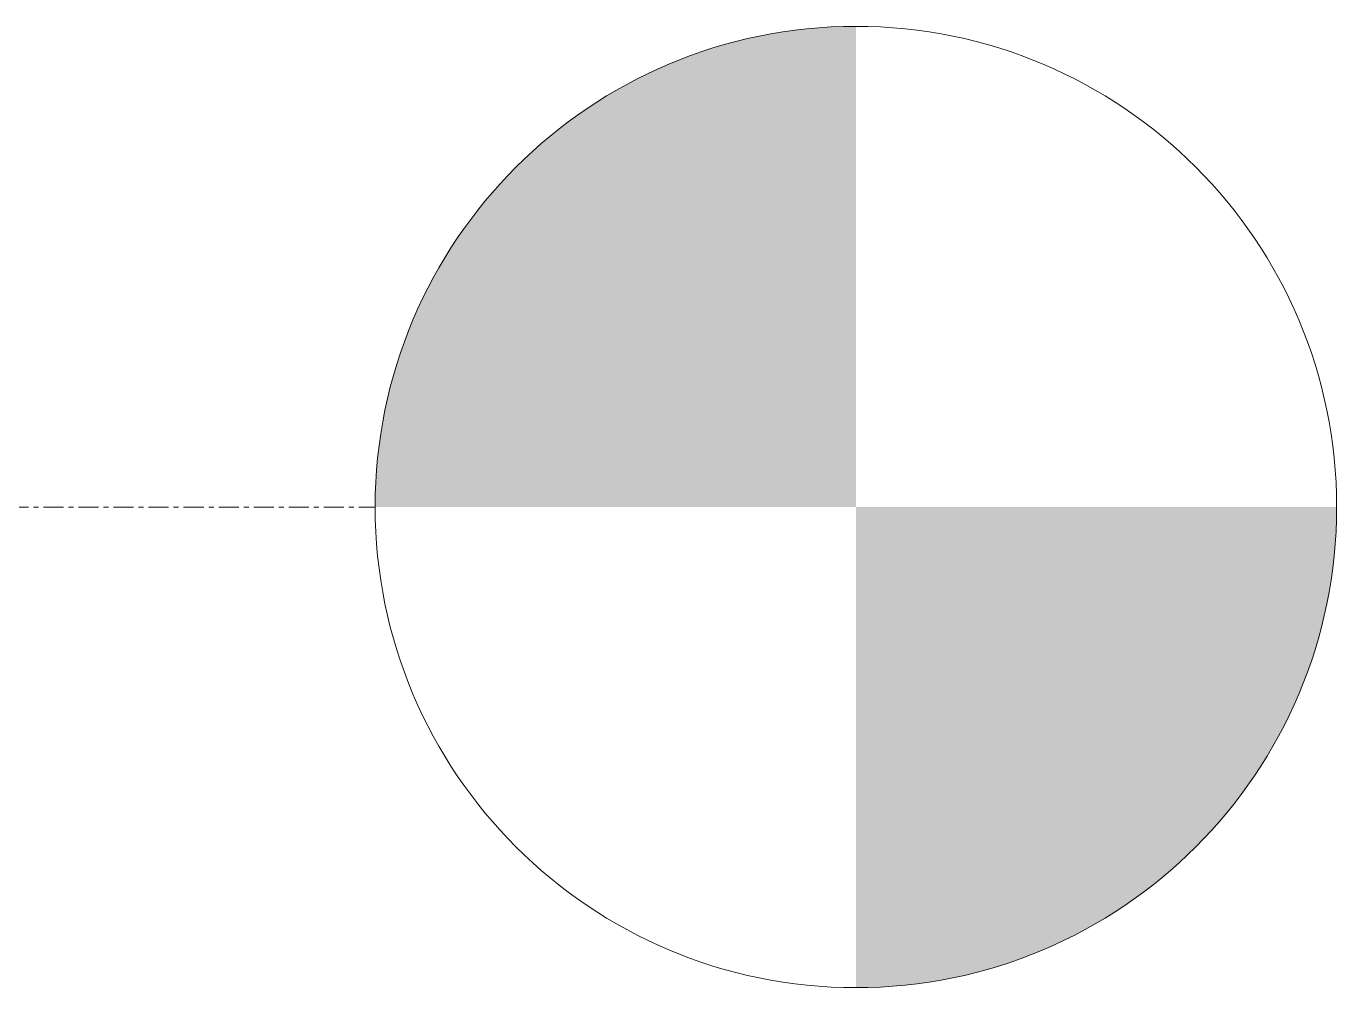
# Model space of a CAD drawing. Header units: inches. Extents: x 9661 to 15313, y -337 to 660.
# Drawn here: x 12367.35 to 12400.06, y -12 to 12 of the extents above; entities that cross this region are included whole.
import ezdxf

# ---------------------------------------------------------------- set-up
doc = ezdxf.new("R2010")
doc.units = ezdxf.units.IN
doc.header["$MEASUREMENT"] = 0
doc.linetypes.add('Grid Line 1_2_', pattern=[0.875, 0.5, -0.125, 0.125, -0.125])
doc.layers.add('A-FLOR-LEVL', color=51, linetype='Continuous', lineweight=9)
doc.layers.add('A-FLOR-LEVL-1', color=51, linetype='Grid Line 1_2_', lineweight=9)

# ---------------------------------------------------------------- blocks, each defined once
blk = doc.blocks.new('Level - Level Head - Circle-50818-BUILDING SECTION - EAST_WEST - LOOKING SOUTH2')
at = {"layer": 'A-FLOR-LEVL'}
h = blk.add_hatch(color=256, dxfattribs=at)
edge = h.paths.add_edge_path(flags=0)
edge.add_line((12388.059, 0), (12376.059, 0))
edge.add_arc((12388.059, 0), 12, 90, 180, ccw=False)
edge.add_line((12388.059, 12), (12388.059, 0))
h = blk.add_hatch(color=256, dxfattribs=at)
edge = h.paths.add_edge_path(flags=0)
edge.add_line((12388.059, -12), (12388.059, 0))
edge.add_line((12388.059, 0), (12400.059, 0))
edge.add_arc((12388.059, 0), 12, 270, 360, ccw=False)
blk.add_circle((12388.059, 0), 12, dxfattribs=at)

msp = doc.modelspace()

# ---------------------------------------------------------------- linework, layer by layer
at = {"layer": 'A-FLOR-LEVL-1'}
msp.add_line((9660.528, 0), (12376.059, 0), dxfattribs=at)

# ---------------------------------------------------------------- block references
at = {"layer": 'A-FLOR-LEVL'}
msp.add_blockref('Level - Level Head - Circle-50818-BUILDING SECTION - EAST_WEST - LOOKING SOUTH2', (0, 0), dxfattribs=at)

doc.saveas('drawing.dxf')
